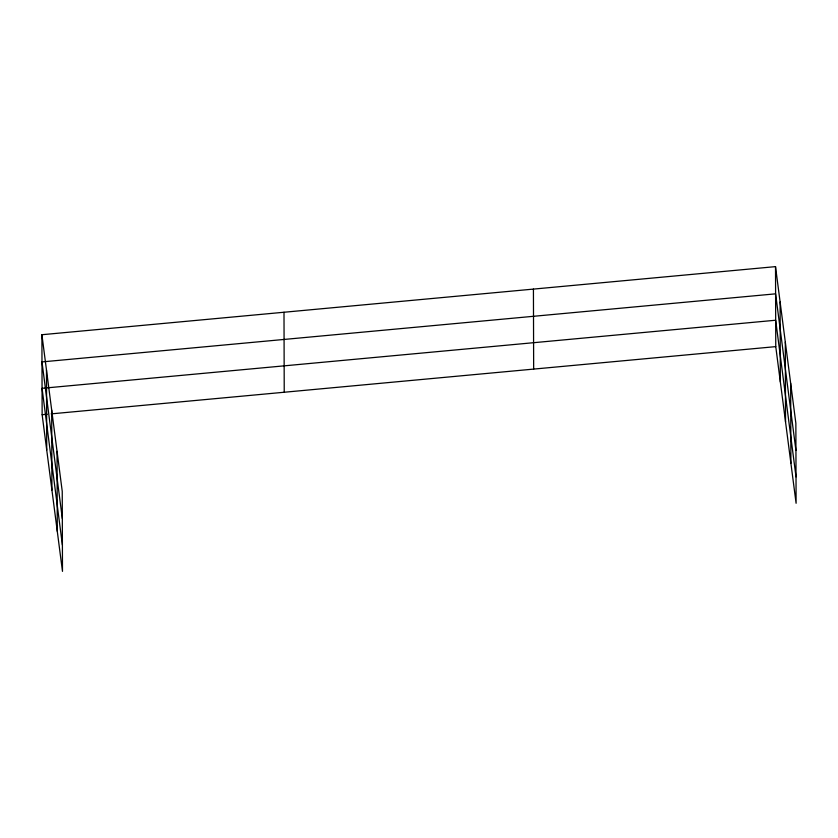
<?xml version="1.0" encoding="UTF-8"?>
<svg xmlns="http://www.w3.org/2000/svg" width="838" height="838" viewBox="0 0 838 838"><rect width="100%" height="100%" fill="white"/><g stroke="black" fill="none" stroke-linecap="round" stroke-linejoin="round"><path stroke-width="1.26" d="M41.9 334.718L62.242 491.372L62.483 571.369L42.141 414.716L41.9 334.718L775.517 266.631L795.859 423.284L796.1 503.282L775.758 346.628L775.517 266.631M42.141 414.716L47.284 414.234M51.149 413.878L775.758 346.628M795.943 450.488L775.6 293.834L41.984 361.911L62.326 518.575M796.027 476.885L775.674 320.231L42.057 388.319L62.4 544.972M790.663 383.259L790.904 463.257M785.311 342.009L785.541 422.006M780.105 301.984L780.346 381.981M533.429 289.1L533.659 369.097M283.998 312.249L284.229 392.247M57.047 451.347L57.288 531.334M51.694 410.096L51.925 490.094M46.488 370.071L46.729 450.069"/></g></svg>
